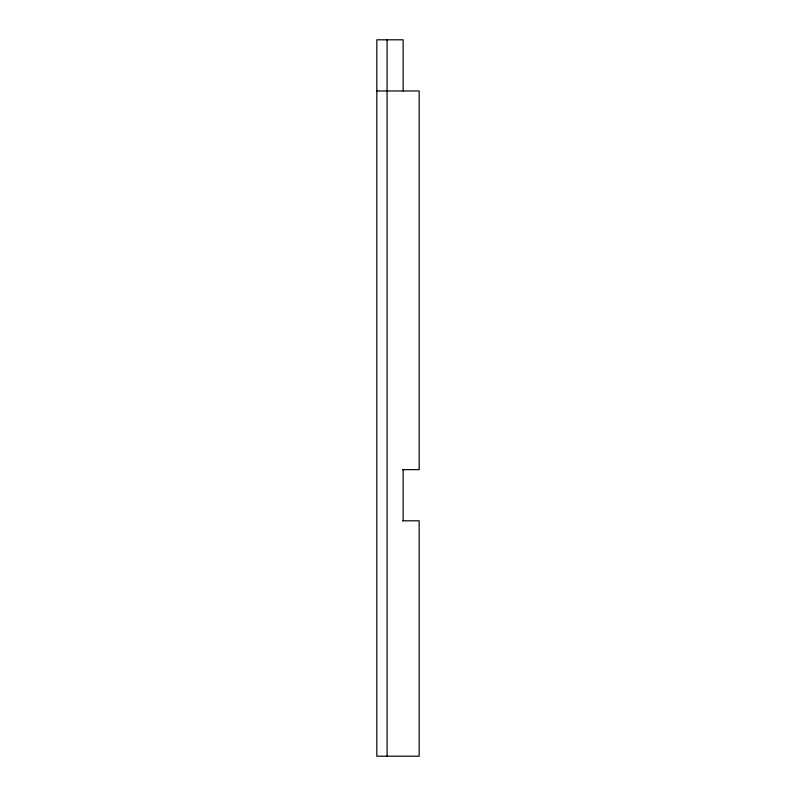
<?xml version="1.0" encoding="UTF-8"?>
<svg xmlns="http://www.w3.org/2000/svg" width="796" height="796" viewBox="0 0 796 796"><rect width="100%" height="100%" fill="white"/><g stroke="black" fill="none" stroke-linecap="round" stroke-linejoin="round"><path stroke-width="1.19" d="M376.826 90.973L419.174 90.973L419.174 469.64L402.716 469.64M402.716 520.813L419.174 520.813L419.174 756.2L376.826 756.2L376.826 39.8L403.134 39.8L403.134 90.973M403.134 469.64L403.134 520.813M387.085 39.8L387.085 756.2"/></g></svg>
